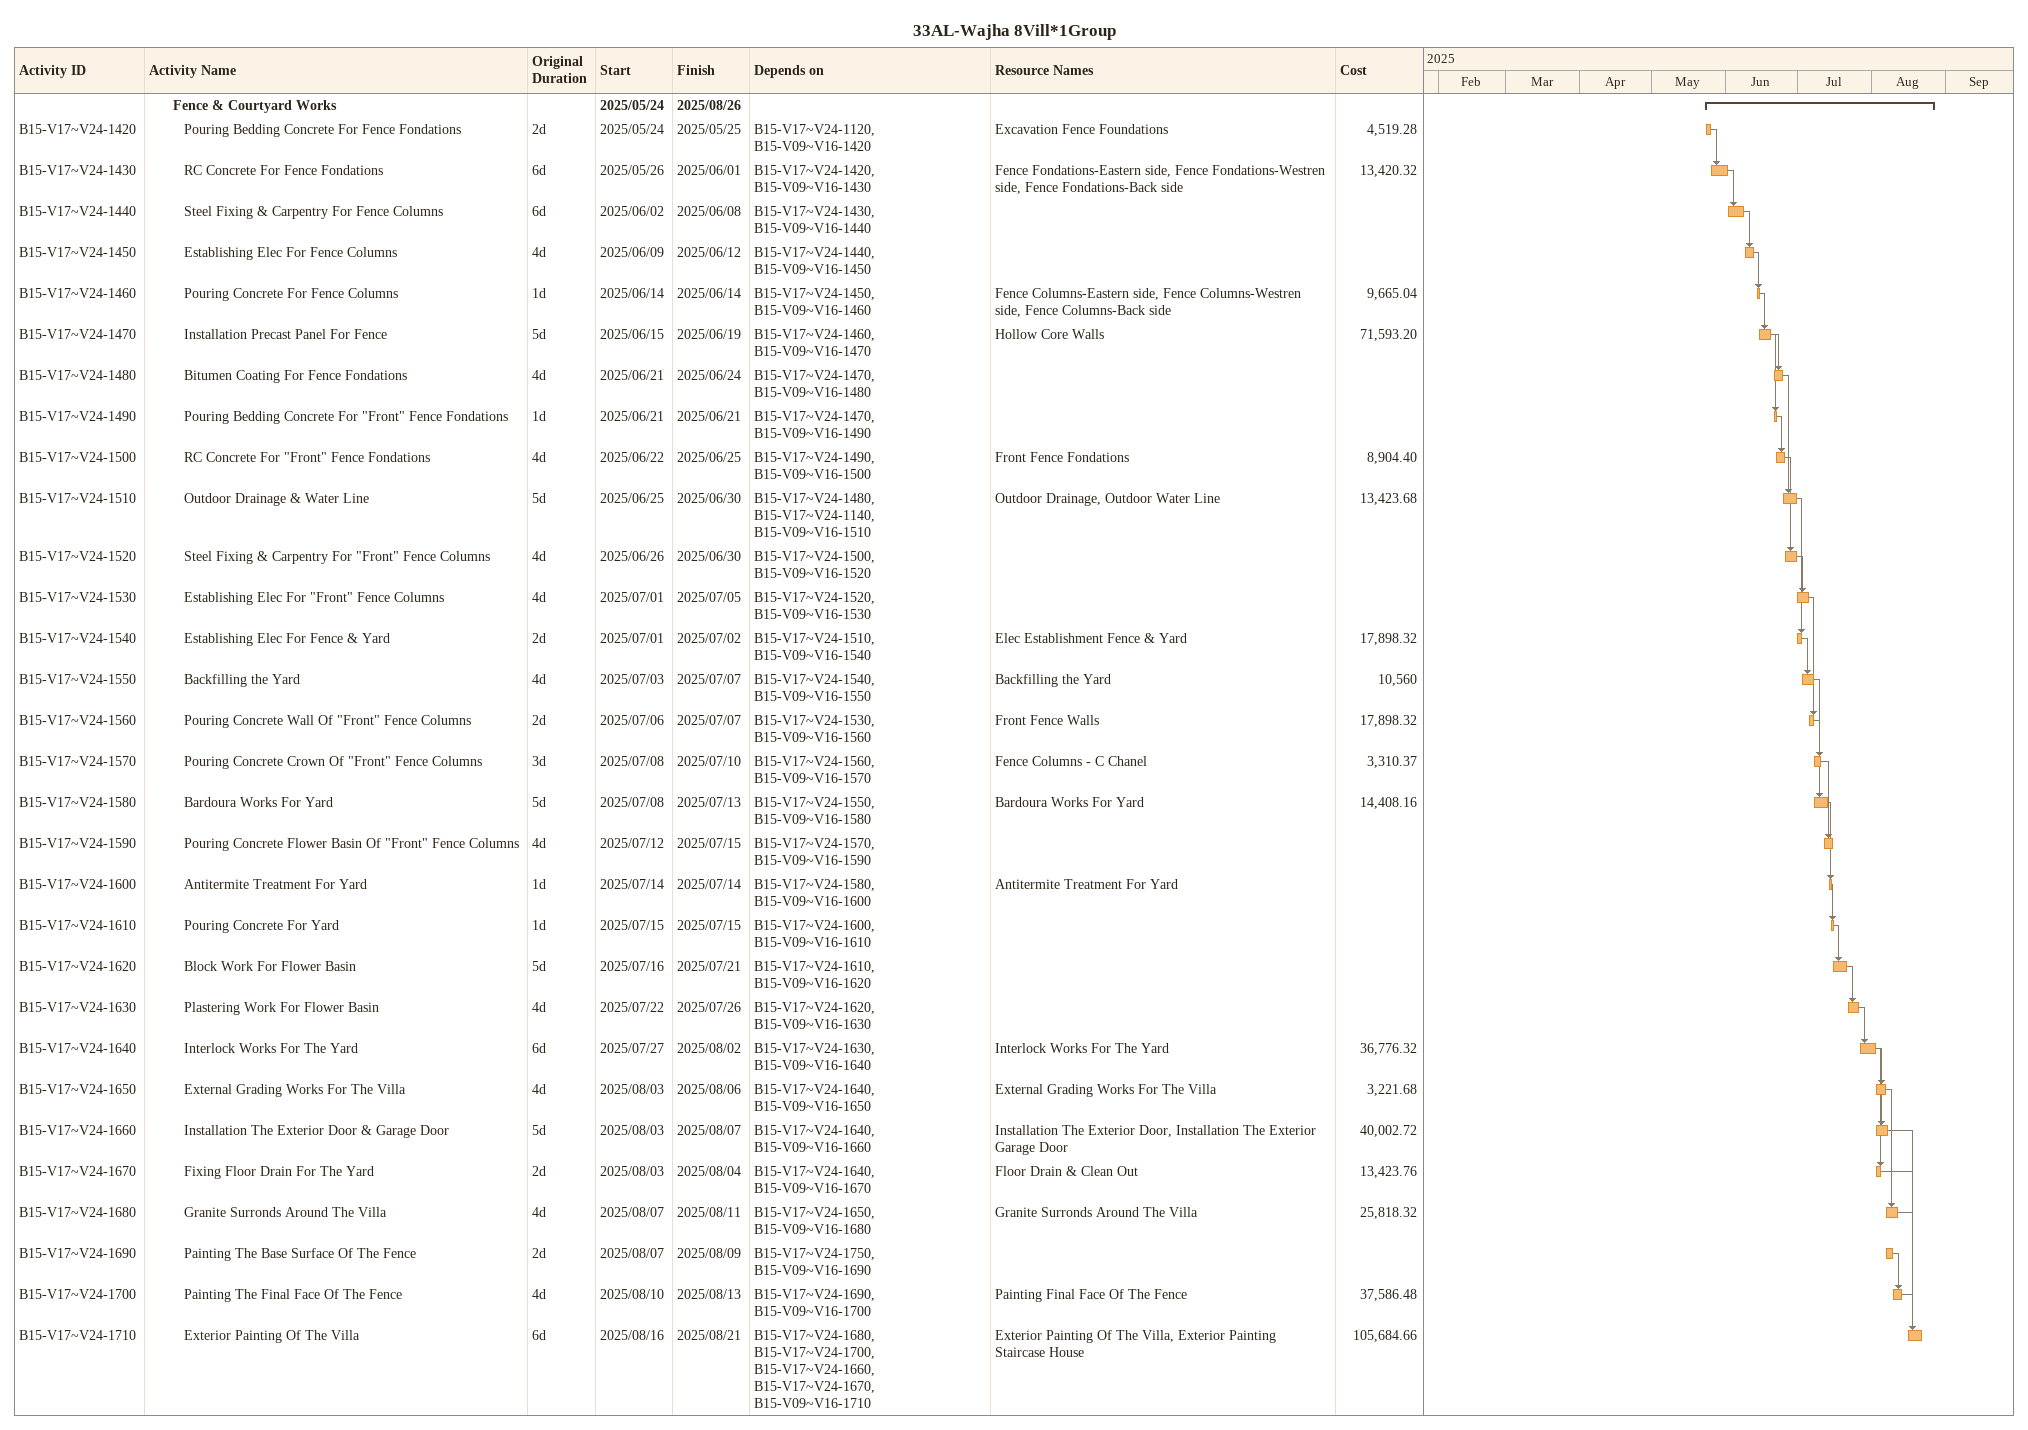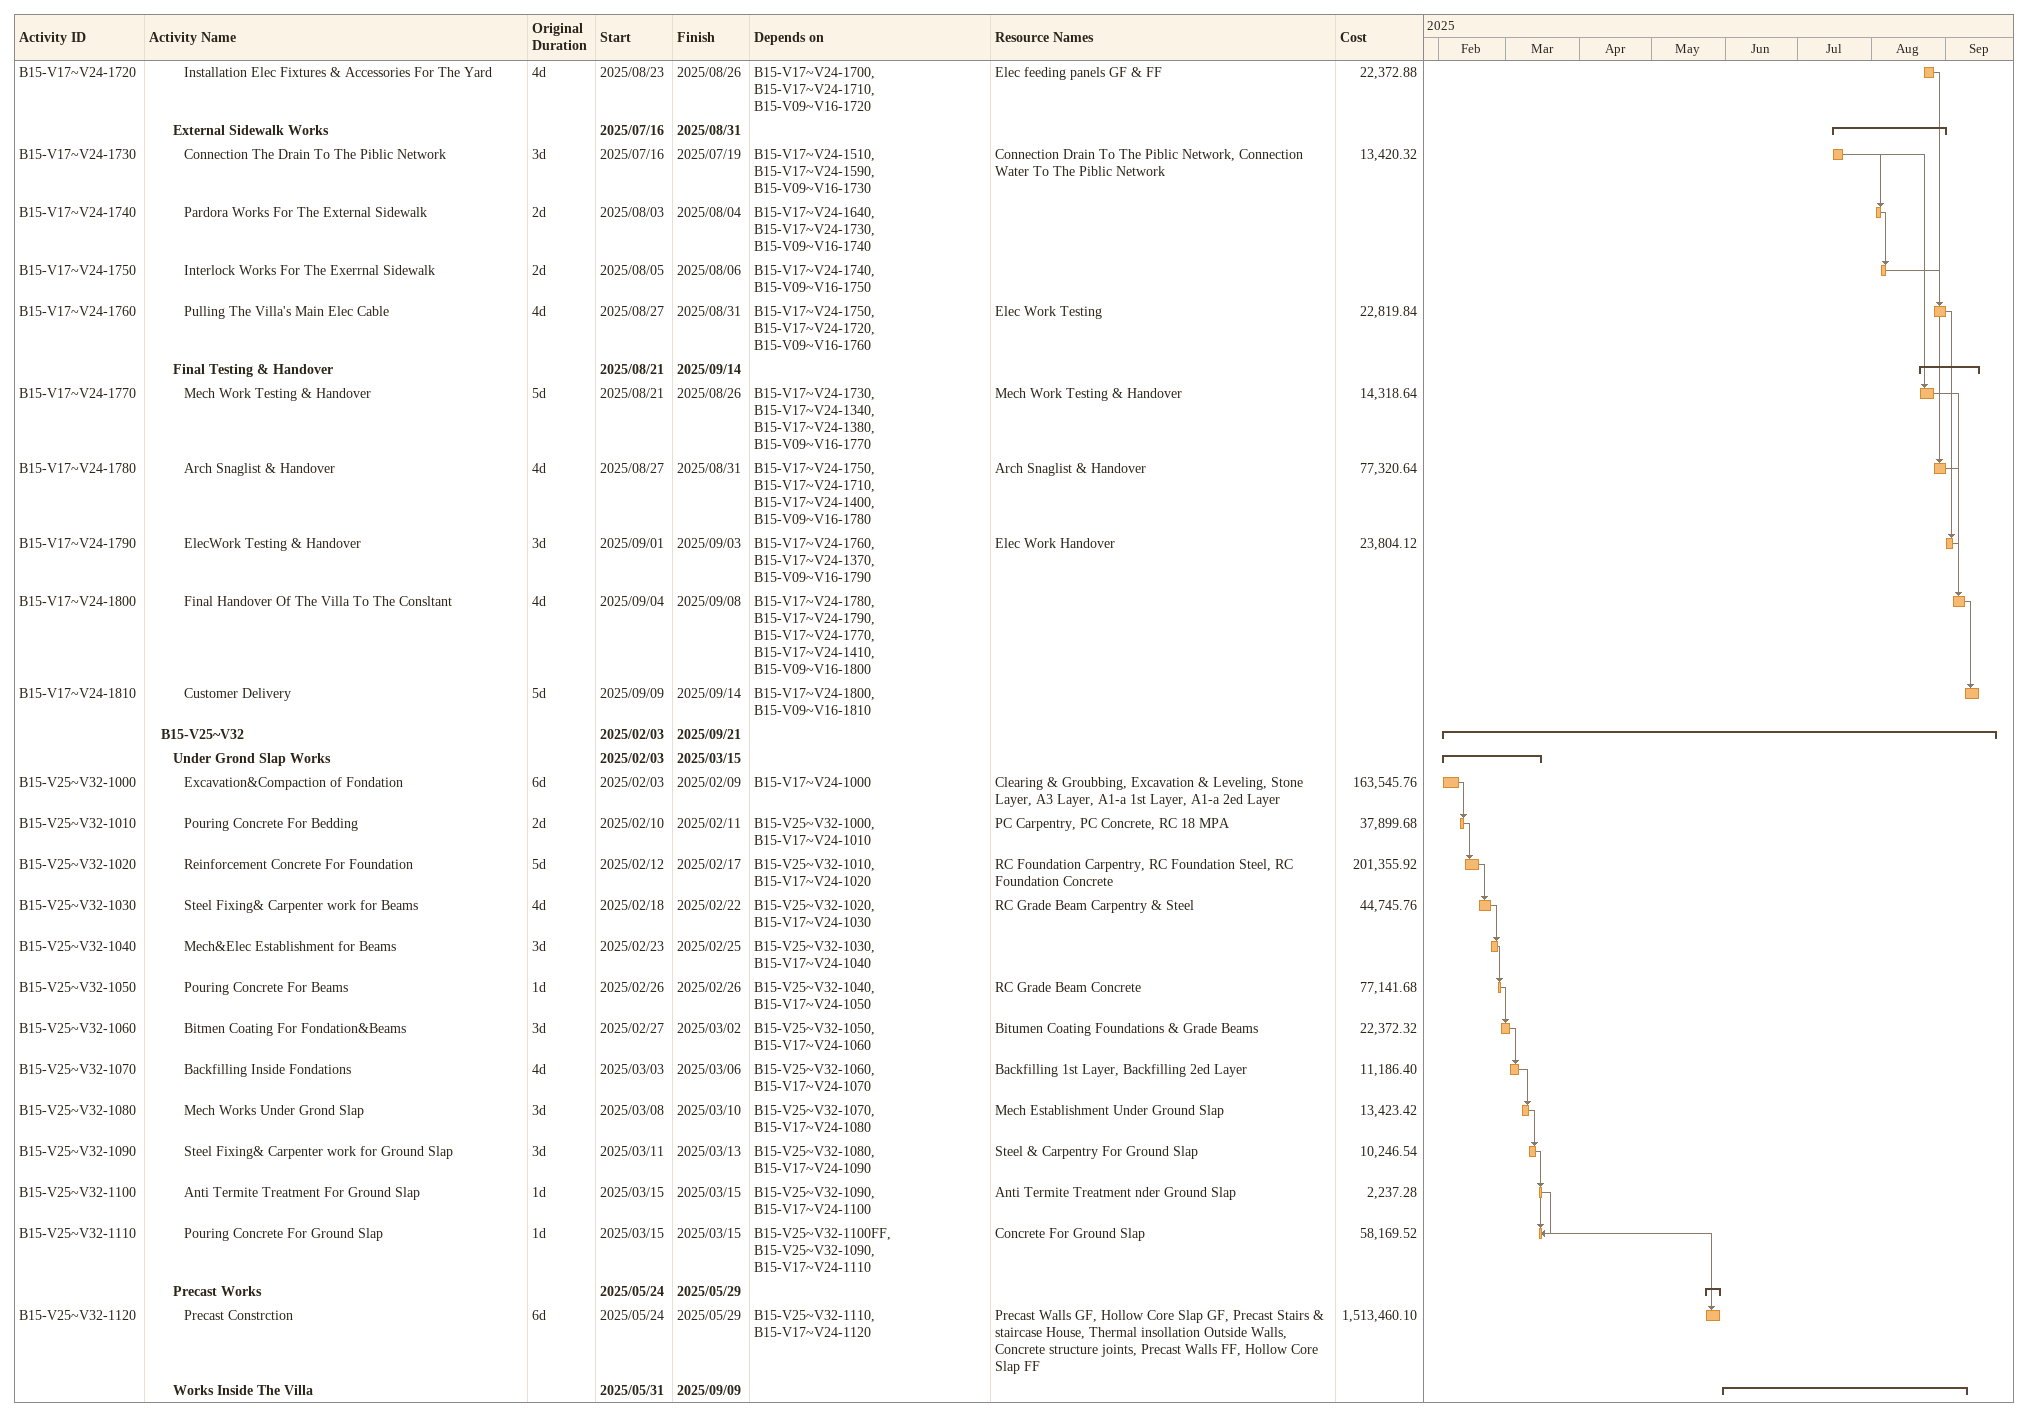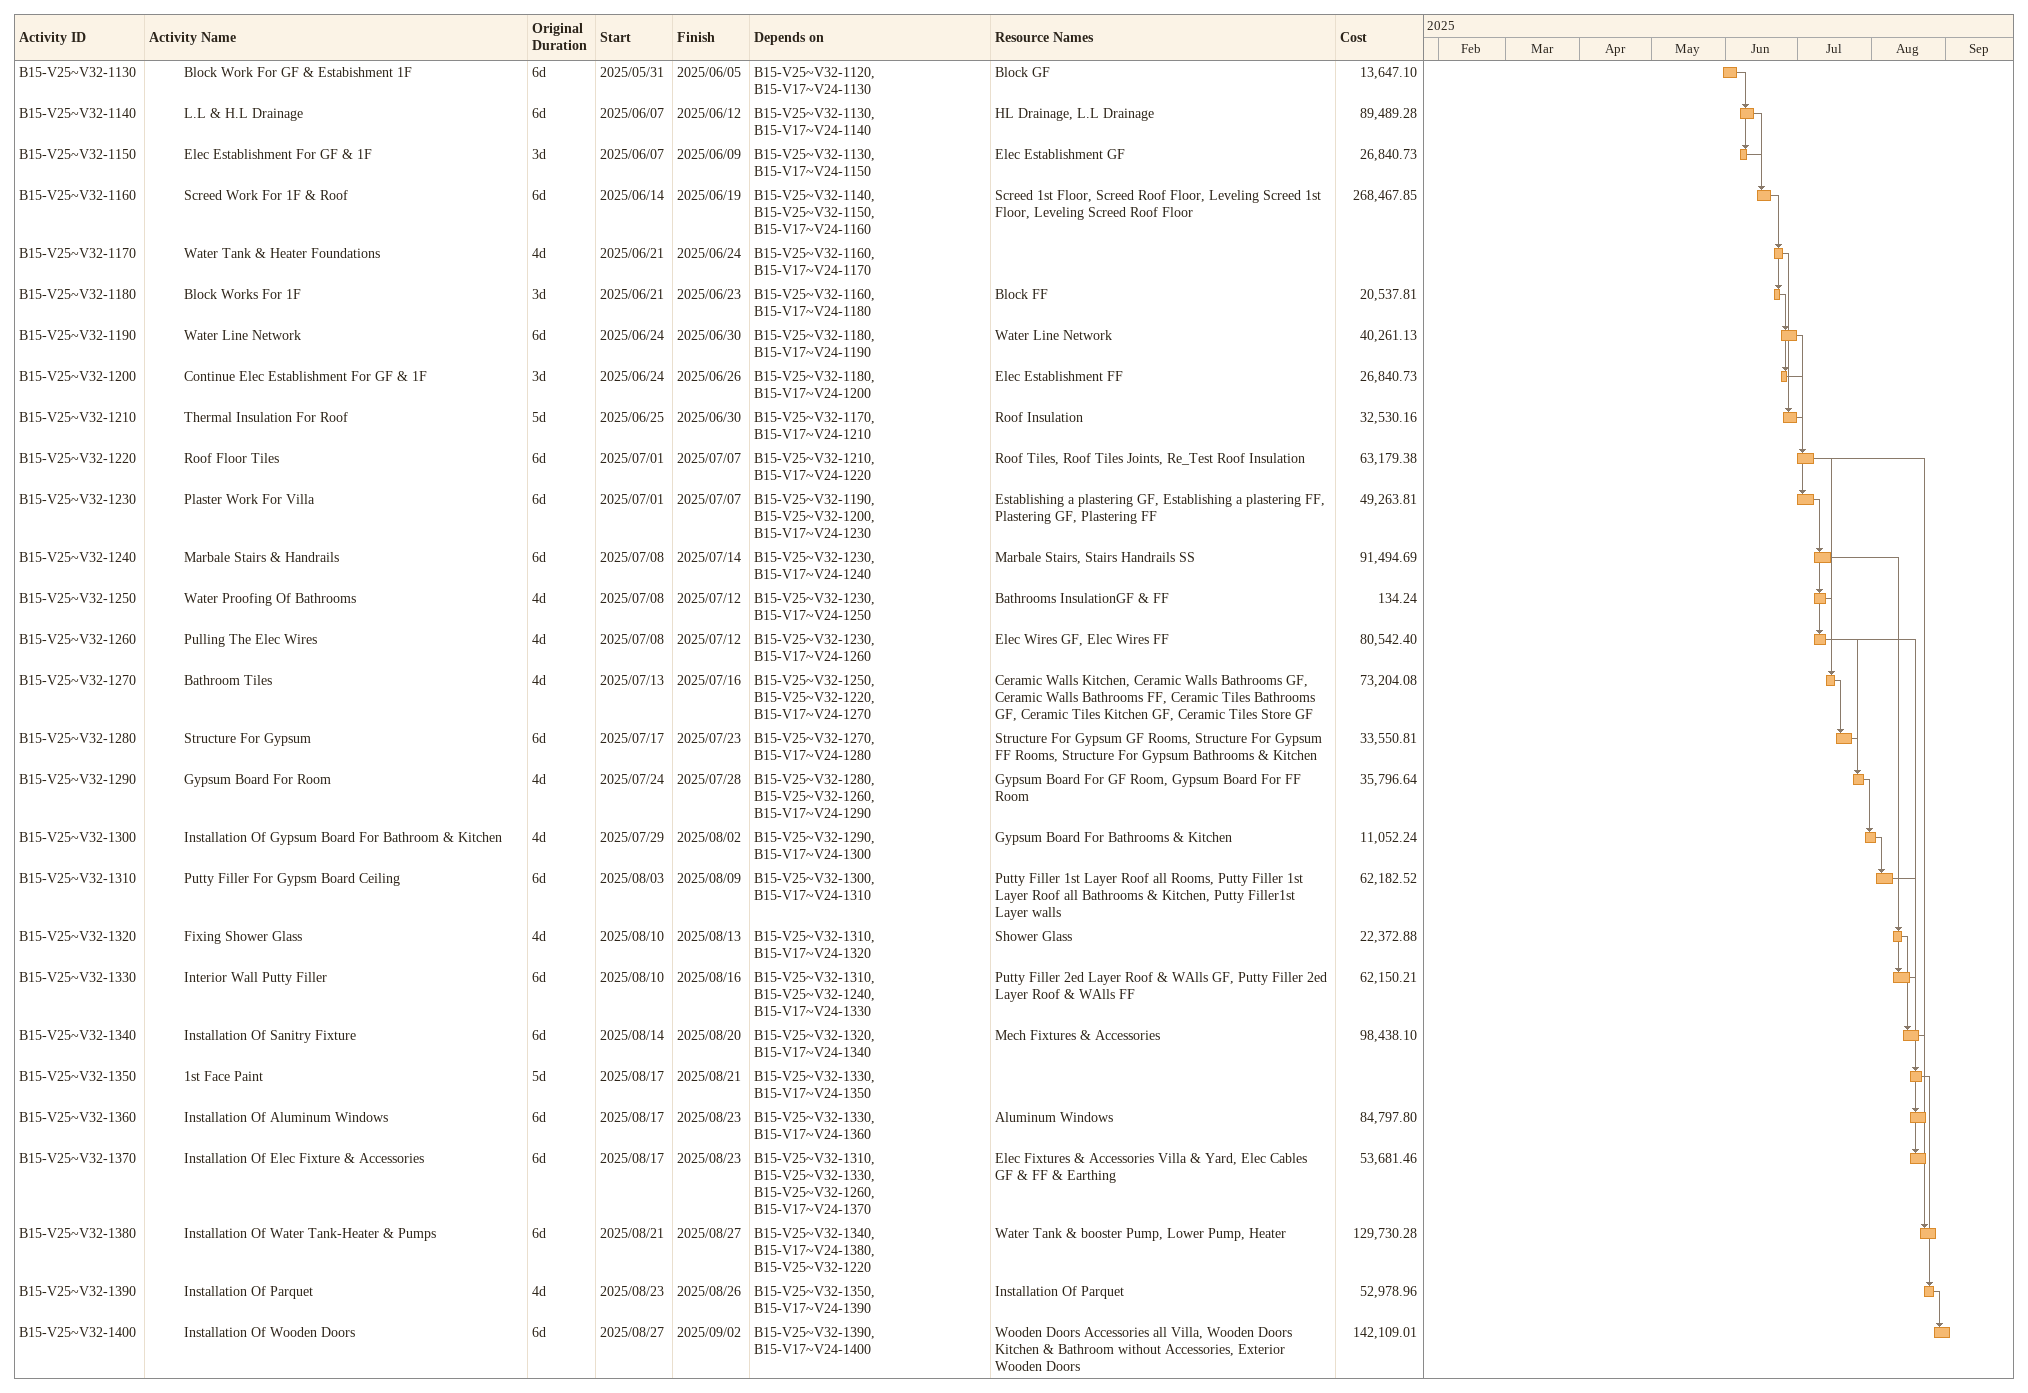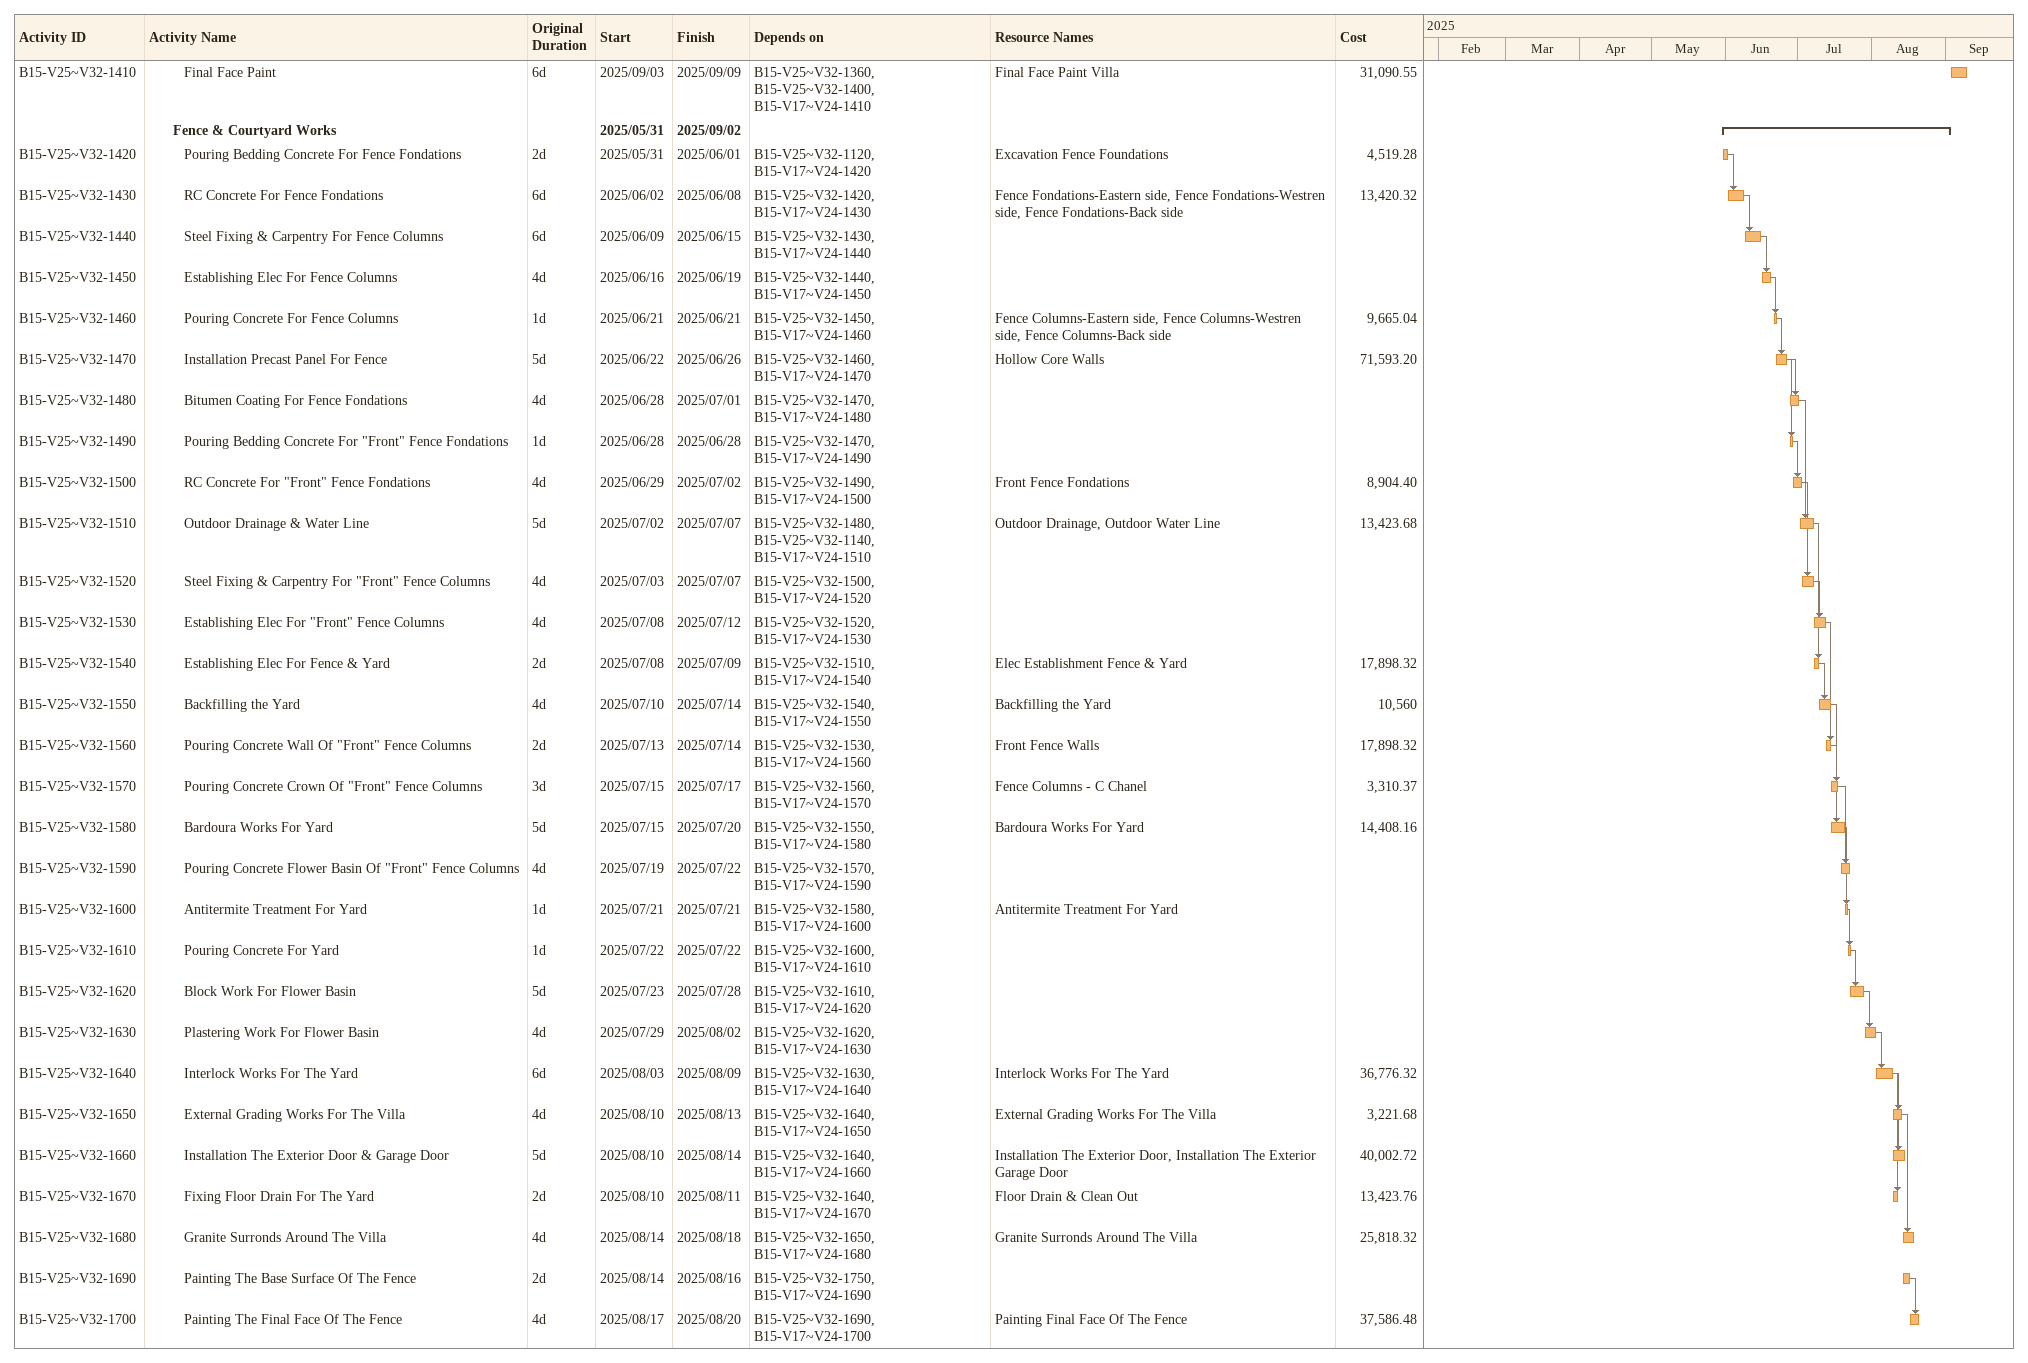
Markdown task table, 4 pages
33AL-Wajha 8Vill*1Group

| ID | Level | Task | Original duration | Start | Finish | Predecessors | Resources | Cost |
|---|---|---|---|---|---|---|---|---|
|  | 3 | **Fence & Courtyard Works** |  | 2025-05-24 | 2025-08-26 |  |  |  |
| B15-V17~V24-1420 | 4 | Pouring Bedding Concrete For Fence Fondations | 2d | 2025-05-24 | 2025-05-25 | B15-V17~V24-1120, B15-V09~V16-1420 | Excavation Fence Foundations | 4519.28 |
| B15-V17~V24-1430 | 4 | RC Concrete For Fence Fondations | 6d | 2025-05-26 | 2025-06-01 | B15-V17~V24-1420, B15-V09~V16-1430 | Fence Fondations-Eastern side, Fence Fondations-Westren side, Fence Fondations-Back side | 13420.32 |
| B15-V17~V24-1440 | 4 | Steel Fixing & Carpentry For Fence Columns | 6d | 2025-06-02 | 2025-06-08 | B15-V17~V24-1430, B15-V09~V16-1440 |  |  |
| B15-V17~V24-1450 | 4 | Establishing Elec For Fence Columns | 4d | 2025-06-09 | 2025-06-12 | B15-V17~V24-1440, B15-V09~V16-1450 |  |  |
| B15-V17~V24-1460 | 4 | Pouring Concrete For Fence Columns | 1d | 2025-06-14 | 2025-06-14 | B15-V17~V24-1450, B15-V09~V16-1460 | Fence Columns-Eastern side, Fence Columns-Westren side, Fence Columns-Back side | 9665.04 |
| B15-V17~V24-1470 | 4 | Installation Precast Panel For Fence | 5d | 2025-06-15 | 2025-06-19 | B15-V17~V24-1460, B15-V09~V16-1470 | Hollow Core Walls | 71593.20 |
| B15-V17~V24-1480 | 4 | Bitumen Coating For Fence Fondations | 4d | 2025-06-21 | 2025-06-24 | B15-V17~V24-1470, B15-V09~V16-1480 |  |  |
| B15-V17~V24-1490 | 4 | Pouring Bedding Concrete For "Front" Fence Fondations | 1d | 2025-06-21 | 2025-06-21 | B15-V17~V24-1470, B15-V09~V16-1490 |  |  |
| B15-V17~V24-1500 | 4 | RC Concrete For "Front" Fence Fondations | 4d | 2025-06-22 | 2025-06-25 | B15-V17~V24-1490, B15-V09~V16-1500 | Front Fence Fondations | 8904.40 |
| B15-V17~V24-1510 | 4 | Outdoor Drainage & Water Line | 5d | 2025-06-25 | 2025-06-30 | B15-V17~V24-1480, B15-V17~V24-1140, B15-V09~V16-1510 | Outdoor Drainage, Outdoor Water Line | 13423.68 |
| B15-V17~V24-1520 | 4 | Steel Fixing & Carpentry For "Front" Fence Columns | 4d | 2025-06-26 | 2025-06-30 | B15-V17~V24-1500, B15-V09~V16-1520 |  |  |
| B15-V17~V24-1530 | 4 | Establishing Elec For "Front" Fence Columns | 4d | 2025-07-01 | 2025-07-05 | B15-V17~V24-1520, B15-V09~V16-1530 |  |  |
| B15-V17~V24-1540 | 4 | Establishing Elec For Fence & Yard | 2d | 2025-07-01 | 2025-07-02 | B15-V17~V24-1510, B15-V09~V16-1540 | Elec Establishment Fence & Yard | 17898.32 |
| B15-V17~V24-1550 | 4 | Backfilling the Yard | 4d | 2025-07-03 | 2025-07-07 | B15-V17~V24-1540, B15-V09~V16-1550 | Backfilling the Yard | 10560 |
| B15-V17~V24-1560 | 4 | Pouring Concrete Wall Of "Front" Fence Columns | 2d | 2025-07-06 | 2025-07-07 | B15-V17~V24-1530, B15-V09~V16-1560 | Front Fence Walls | 17898.32 |
| B15-V17~V24-1570 | 4 | Pouring Concrete Crown Of "Front" Fence Columns | 3d | 2025-07-08 | 2025-07-10 | B15-V17~V24-1560, B15-V09~V16-1570 | Fence Columns - C Chanel | 3310.37 |
| B15-V17~V24-1580 | 4 | Bardoura Works For Yard | 5d | 2025-07-08 | 2025-07-13 | B15-V17~V24-1550, B15-V09~V16-1580 | Bardoura Works For Yard | 14408.16 |
| B15-V17~V24-1590 | 4 | Pouring Concrete Flower Basin Of "Front" Fence Columns | 4d | 2025-07-12 | 2025-07-15 | B15-V17~V24-1570, B15-V09~V16-1590 |  |  |
| B15-V17~V24-1600 | 4 | Antitermite Treatment For Yard | 1d | 2025-07-14 | 2025-07-14 | B15-V17~V24-1580, B15-V09~V16-1600 | Antitermite Treatment For Yard |  |
| B15-V17~V24-1610 | 4 | Pouring Concrete For Yard | 1d | 2025-07-15 | 2025-07-15 | B15-V17~V24-1600, B15-V09~V16-1610 |  |  |
| B15-V17~V24-1620 | 4 | Block Work For Flower Basin | 5d | 2025-07-16 | 2025-07-21 | B15-V17~V24-1610, B15-V09~V16-1620 |  |  |
| B15-V17~V24-1630 | 4 | Plastering Work For Flower Basin | 4d | 2025-07-22 | 2025-07-26 | B15-V17~V24-1620, B15-V09~V16-1630 |  |  |
| B15-V17~V24-1640 | 4 | Interlock Works For The Yard | 6d | 2025-07-27 | 2025-08-02 | B15-V17~V24-1630, B15-V09~V16-1640 | Interlock Works For The Yard | 36776.32 |
| B15-V17~V24-1650 | 4 | External Grading Works For The Villa | 4d | 2025-08-03 | 2025-08-06 | B15-V17~V24-1640, B15-V09~V16-1650 | External Grading Works For The Villa | 3221.68 |
| B15-V17~V24-1660 | 4 | Installation The Exterior Door & Garage Door | 5d | 2025-08-03 | 2025-08-07 | B15-V17~V24-1640, B15-V09~V16-1660 | Installation The Exterior Door, Installation The Exterior Garage Door | 40002.72 |
| B15-V17~V24-1670 | 4 | Fixing Floor Drain For The Yard | 2d | 2025-08-03 | 2025-08-04 | B15-V17~V24-1640, B15-V09~V16-1670 | Floor Drain & Clean Out | 13423.76 |
| B15-V17~V24-1680 | 4 | Granite Surronds Around The Villa | 4d | 2025-08-07 | 2025-08-11 | B15-V17~V24-1650, B15-V09~V16-1680 | Granite Surronds Around The Villa | 25818.32 |
| B15-V17~V24-1690 | 4 | Painting The Base Surface Of The Fence | 2d | 2025-08-07 | 2025-08-09 | B15-V17~V24-1750, B15-V09~V16-1690 |  |  |
| B15-V17~V24-1700 | 4 | Painting The Final Face Of The Fence | 4d | 2025-08-10 | 2025-08-13 | B15-V17~V24-1690, B15-V09~V16-1700 | Painting Final Face Of The Fence | 37586.48 |
| B15-V17~V24-1710 | 4 | Exterior Painting Of The Villa | 6d | 2025-08-16 | 2025-08-21 | B15-V17~V24-1680, B15-V17~V24-1700, B15-V17~V24-1660, B15-V17~V24-1670, B15-V09~V16-1710 | Exterior Painting Of The Villa, Exterior Painting Staircase House | 105684.66 |
| B15-V17~V24-1720 | 4 | Installation Elec Fixtures & Accessories For The Yard | 4d | 2025-08-23 | 2025-08-26 | B15-V17~V24-1700, B15-V17~V24-1710, B15-V09~V16-1720 | Elec feeding panels GF & FF | 22372.88 |
|  | 3 | **External Sidewalk Works** |  | 2025-07-16 | 2025-08-31 |  |  |  |
| B15-V17~V24-1730 | 4 | Connection The Drain To The Piblic Network | 3d | 2025-07-16 | 2025-07-19 | B15-V17~V24-1510, B15-V17~V24-1590, B15-V09~V16-1730 | Connection Drain To The Piblic Network, Connection Water To The Piblic Network | 13420.32 |
| B15-V17~V24-1740 | 4 | Pardora Works For The External Sidewalk | 2d | 2025-08-03 | 2025-08-04 | B15-V17~V24-1640, B15-V17~V24-1730, B15-V09~V16-1740 |  |  |
| B15-V17~V24-1750 | 4 | Interlock Works For The Exerrnal Sidewalk | 2d | 2025-08-05 | 2025-08-06 | B15-V17~V24-1740, B15-V09~V16-1750 |  |  |
| B15-V17~V24-1760 | 4 | Pulling The Villa's Main Elec Cable | 4d | 2025-08-27 | 2025-08-31 | B15-V17~V24-1750, B15-V17~V24-1720, B15-V09~V16-1760 | Elec Work Testing | 22819.84 |
|  | 3 | **Final Testing & Handover** |  | 2025-08-21 | 2025-09-14 |  |  |  |
| B15-V17~V24-1770 | 4 | Mech Work Testing & Handover | 5d | 2025-08-21 | 2025-08-26 | B15-V17~V24-1730, B15-V17~V24-1340, B15-V17~V24-1380, B15-V09~V16-1770 | Mech Work Testing & Handover | 14318.64 |
| B15-V17~V24-1780 | 4 | Arch Snaglist & Handover | 4d | 2025-08-27 | 2025-08-31 | B15-V17~V24-1750, B15-V17~V24-1710, B15-V17~V24-1400, B15-V09~V16-1780 | Arch Snaglist & Handover | 77320.64 |
| B15-V17~V24-1790 | 4 | ElecWork Testing & Handover | 3d | 2025-09-01 | 2025-09-03 | B15-V17~V24-1760, B15-V17~V24-1370, B15-V09~V16-1790 | Elec Work Handover | 23804.12 |
| B15-V17~V24-1800 | 4 | Final Handover Of The Villa To The Consltant | 4d | 2025-09-04 | 2025-09-08 | B15-V17~V24-1780, B15-V17~V24-1790, B15-V17~V24-1770, B15-V17~V24-1410, B15-V09~V16-1800 |  |  |
| B15-V17~V24-1810 | 4 | Customer Delivery | 5d | 2025-09-09 | 2025-09-14 | B15-V17~V24-1800, B15-V09~V16-1810 |  |  |
|  | 2 | **B15-V25~V32** |  | 2025-02-03 | 2025-09-21 |  |  |  |
|  | 3 | **Under Grond Slap Works** |  | 2025-02-03 | 2025-03-15 |  |  |  |
| B15-V25~V32-1000 | 4 | Excavation&Compaction of Fondation | 6d | 2025-02-03 | 2025-02-09 | B15-V17~V24-1000 | Clearing & Groubbing, Excavation & Leveling, Stone Layer, A3 Layer, A1-a 1st Layer, A1-a 2ed Layer | 163545.76 |
| B15-V25~V32-1010 | 4 | Pouring Concrete For Bedding | 2d | 2025-02-10 | 2025-02-11 | B15-V25~V32-1000, B15-V17~V24-1010 | PC Carpentry, PC Concrete, RC 18 MPA | 37899.68 |
| B15-V25~V32-1020 | 4 | Reinforcement Concrete For Foundation | 5d | 2025-02-12 | 2025-02-17 | B15-V25~V32-1010, B15-V17~V24-1020 | RC Foundation Carpentry, RC Foundation Steel, RC Foundation Concrete | 201355.92 |
| B15-V25~V32-1030 | 4 | Steel Fixing& Carpenter work for Beams | 4d | 2025-02-18 | 2025-02-22 | B15-V25~V32-1020, B15-V17~V24-1030 | RC Grade Beam Carpentry & Steel | 44745.76 |
| B15-V25~V32-1040 | 4 | Mech&Elec Establishment for Beams | 3d | 2025-02-23 | 2025-02-25 | B15-V25~V32-1030, B15-V17~V24-1040 |  |  |
| B15-V25~V32-1050 | 4 | Pouring Concrete For Beams | 1d | 2025-02-26 | 2025-02-26 | B15-V25~V32-1040, B15-V17~V24-1050 | RC Grade Beam Concrete | 77141.68 |
| B15-V25~V32-1060 | 4 | Bitmen Coating For Fondation&Beams | 3d | 2025-02-27 | 2025-03-02 | B15-V25~V32-1050, B15-V17~V24-1060 | Bitumen Coating Foundations & Grade Beams | 22372.32 |
| B15-V25~V32-1070 | 4 | Backfilling Inside Fondations | 4d | 2025-03-03 | 2025-03-06 | B15-V25~V32-1060, B15-V17~V24-1070 | Backfilling 1st Layer, Backfilling 2ed Layer | 11186.40 |
| B15-V25~V32-1080 | 4 | Mech Works Under Grond Slap | 3d | 2025-03-08 | 2025-03-10 | B15-V25~V32-1070, B15-V17~V24-1080 | Mech Establishment Under Ground Slap | 13423.42 |
| B15-V25~V32-1090 | 4 | Steel Fixing& Carpenter work for Ground Slap | 3d | 2025-03-11 | 2025-03-13 | B15-V25~V32-1080, B15-V17~V24-1090 | Steel & Carpentry For Ground Slap | 10246.54 |
| B15-V25~V32-1100 | 4 | Anti Termite Treatment For Ground Slap | 1d | 2025-03-15 | 2025-03-15 | B15-V25~V32-1090, B15-V17~V24-1100 | Anti Termite Treatment nder Ground Slap | 2237.28 |
| B15-V25~V32-1110 | 4 | Pouring Concrete For Ground Slap | 1d | 2025-03-15 | 2025-03-15 | B15-V25~V32-1100FF, B15-V25~V32-1090, B15-V17~V24-1110 | Concrete For Ground Slap | 58169.52 |
|  | 3 | **Precast Works** |  | 2025-05-24 | 2025-05-29 |  |  |  |
| B15-V25~V32-1120 | 4 | Precast Constrction | 6d | 2025-05-24 | 2025-05-29 | B15-V25~V32-1110, B15-V17~V24-1120 | Precast Walls GF, Hollow Core Slap GF, Precast Stairs & staircase House, Thermal insollation Outside Walls, Concrete structure joints, Precast Walls FF, Hollow Core Slap FF | 1513460.10 |
|  | 3 | **Works Inside The Villa** |  | 2025-05-31 | 2025-09-09 |  |  |  |
| B15-V25~V32-1130 | 4 | Block Work For GF & Estabishment 1F | 6d | 2025-05-31 | 2025-06-05 | B15-V25~V32-1120, B15-V17~V24-1130 | Block GF | 13647.10 |
| B15-V25~V32-1140 | 4 | L.L & H.L Drainage | 6d | 2025-06-07 | 2025-06-12 | B15-V25~V32-1130, B15-V17~V24-1140 | HL Drainage, L.L Drainage | 89489.28 |
| B15-V25~V32-1150 | 4 | Elec Establishment For GF & 1F | 3d | 2025-06-07 | 2025-06-09 | B15-V25~V32-1130, B15-V17~V24-1150 | Elec Establishment GF | 26840.73 |
| B15-V25~V32-1160 | 4 | Screed Work For 1F & Roof | 6d | 2025-06-14 | 2025-06-19 | B15-V25~V32-1140, B15-V25~V32-1150, B15-V17~V24-1160 | Screed 1st Floor, Screed Roof Floor, Leveling Screed 1st Floor, Leveling Screed Roof Floor | 268467.85 |
| B15-V25~V32-1170 | 4 | Water Tank & Heater Foundations | 4d | 2025-06-21 | 2025-06-24 | B15-V25~V32-1160, B15-V17~V24-1170 |  |  |
| B15-V25~V32-1180 | 4 | Block Works For 1F | 3d | 2025-06-21 | 2025-06-23 | B15-V25~V32-1160, B15-V17~V24-1180 | Block FF | 20537.81 |
| B15-V25~V32-1190 | 4 | Water Line Network | 6d | 2025-06-24 | 2025-06-30 | B15-V25~V32-1180, B15-V17~V24-1190 | Water Line Network | 40261.13 |
| B15-V25~V32-1200 | 4 | Continue Elec Establishment For GF & 1F | 3d | 2025-06-24 | 2025-06-26 | B15-V25~V32-1180, B15-V17~V24-1200 | Elec Establishment FF | 26840.73 |
| B15-V25~V32-1210 | 4 | Thermal Insulation For Roof | 5d | 2025-06-25 | 2025-06-30 | B15-V25~V32-1170, B15-V17~V24-1210 | Roof Insulation | 32530.16 |
| B15-V25~V32-1220 | 4 | Roof Floor Tiles | 6d | 2025-07-01 | 2025-07-07 | B15-V25~V32-1210, B15-V17~V24-1220 | Roof Tiles, Roof Tiles Joints, Re_Test Roof Insulation | 63179.38 |
| B15-V25~V32-1230 | 4 | Plaster Work For Villa | 6d | 2025-07-01 | 2025-07-07 | B15-V25~V32-1190, B15-V25~V32-1200, B15-V17~V24-1230 | Establishing a plastering GF, Establishing a plastering FF, Plastering GF, Plastering FF | 49263.81 |
| B15-V25~V32-1240 | 4 | Marbale Stairs & Handrails | 6d | 2025-07-08 | 2025-07-14 | B15-V25~V32-1230, B15-V17~V24-1240 | Marbale Stairs, Stairs Handrails SS | 91494.69 |
| B15-V25~V32-1250 | 4 | Water Proofing Of Bathrooms | 4d | 2025-07-08 | 2025-07-12 | B15-V25~V32-1230, B15-V17~V24-1250 | Bathrooms InsulationGF & FF | 134.24 |
| B15-V25~V32-1260 | 4 | Pulling The Elec Wires | 4d | 2025-07-08 | 2025-07-12 | B15-V25~V32-1230, B15-V17~V24-1260 | Elec Wires GF, Elec Wires FF | 80542.40 |
| B15-V25~V32-1270 | 4 | Bathroom Tiles | 4d | 2025-07-13 | 2025-07-16 | B15-V25~V32-1250, B15-V25~V32-1220, B15-V17~V24-1270 | Ceramic Walls Kitchen, Ceramic Walls Bathrooms GF, Ceramic Walls Bathrooms FF, Ceramic Tiles Bathrooms GF, Ceramic Tiles Kitchen GF, Ceramic Tiles Store GF | 73204.08 |
| B15-V25~V32-1280 | 4 | Structure For Gypsum | 6d | 2025-07-17 | 2025-07-23 | B15-V25~V32-1270, B15-V17~V24-1280 | Structure For Gypsum GF Rooms, Structure For Gypsum FF Rooms, Structure For Gypsum Bathrooms & Kitchen | 33550.81 |
| B15-V25~V32-1290 | 4 | Gypsum Board For Room | 4d | 2025-07-24 | 2025-07-28 | B15-V25~V32-1280, B15-V25~V32-1260, B15-V17~V24-1290 | Gypsum Board For GF Room, Gypsum Board For FF Room | 35796.64 |
| B15-V25~V32-1300 | 4 | Installation Of Gypsum Board For Bathroom & Kitchen | 4d | 2025-07-29 | 2025-08-02 | B15-V25~V32-1290, B15-V17~V24-1300 | Gypsum Board For Bathrooms & Kitchen | 11052.24 |
| B15-V25~V32-1310 | 4 | Putty Filler For Gypsm Board Ceiling | 6d | 2025-08-03 | 2025-08-09 | B15-V25~V32-1300, B15-V17~V24-1310 | Putty Filler 1st Layer Roof all Rooms, Putty Filler 1st Layer Roof all Bathrooms & Kitchen, Putty Filler1st Layer walls | 62182.52 |
| B15-V25~V32-1320 | 4 | Fixing Shower Glass | 4d | 2025-08-10 | 2025-08-13 | B15-V25~V32-1310, B15-V17~V24-1320 | Shower Glass | 22372.88 |
| B15-V25~V32-1330 | 4 | Interior Wall Putty Filler | 6d | 2025-08-10 | 2025-08-16 | B15-V25~V32-1310, B15-V25~V32-1240, B15-V17~V24-1330 | Putty Filler 2ed Layer Roof & WAlls GF, Putty Filler 2ed Layer Roof & WAlls FF | 62150.21 |
| B15-V25~V32-1340 | 4 | Installation Of Sanitry Fixture | 6d | 2025-08-14 | 2025-08-20 | B15-V25~V32-1320, B15-V17~V24-1340 | Mech Fixtures & Accessories | 98438.10 |
| B15-V25~V32-1350 | 4 | 1st Face Paint | 5d | 2025-08-17 | 2025-08-21 | B15-V25~V32-1330, B15-V17~V24-1350 |  |  |
| B15-V25~V32-1360 | 4 | Installation Of Aluminum Windows | 6d | 2025-08-17 | 2025-08-23 | B15-V25~V32-1330, B15-V17~V24-1360 | Aluminum Windows | 84797.80 |
| B15-V25~V32-1370 | 4 | Installation Of Elec Fixture & Accessories | 6d | 2025-08-17 | 2025-08-23 | B15-V25~V32-1310, B15-V25~V32-1330, B15-V25~V32-1260, B15-V17~V24-1370 | Elec Fixtures & Accessories Villa & Yard, Elec Cables GF & FF & Earthing | 53681.46 |
| B15-V25~V32-1380 | 4 | Installation Of Water Tank-Heater & Pumps | 6d | 2025-08-21 | 2025-08-27 | B15-V25~V32-1340, B15-V17~V24-1380, B15-V25~V32-1220 | Water Tank & booster Pump, Lower Pump, Heater | 129730.28 |
| B15-V25~V32-1390 | 4 | Installation Of Parquet | 4d | 2025-08-23 | 2025-08-26 | B15-V25~V32-1350, B15-V17~V24-1390 | Installation Of Parquet | 52978.96 |
| B15-V25~V32-1400 | 4 | Installation Of Wooden Doors | 6d | 2025-08-27 | 2025-09-02 | B15-V25~V32-1390, B15-V17~V24-1400 | Wooden Doors Accessories all Villa, Wooden Doors Kitchen & Bathroom without Accessories, Exterior Wooden Doors | 142109.01 |
| B15-V25~V32-1410 | 4 | Final Face Paint | 6d | 2025-09-03 | 2025-09-09 | B15-V25~V32-1360, B15-V25~V32-1400, B15-V17~V24-1410 | Final Face Paint Villa | 31090.55 |
|  | 3 | **Fence & Courtyard Works** |  | 2025-05-31 | 2025-09-02 |  |  |  |
| B15-V25~V32-1420 | 4 | Pouring Bedding Concrete For Fence Fondations | 2d | 2025-05-31 | 2025-06-01 | B15-V25~V32-1120, B15-V17~V24-1420 | Excavation Fence Foundations | 4519.28 |
| B15-V25~V32-1430 | 4 | RC Concrete For Fence Fondations | 6d | 2025-06-02 | 2025-06-08 | B15-V25~V32-1420, B15-V17~V24-1430 | Fence Fondations-Eastern side, Fence Fondations-Westren side, Fence Fondations-Back side | 13420.32 |
| B15-V25~V32-1440 | 4 | Steel Fixing & Carpentry For Fence Columns | 6d | 2025-06-09 | 2025-06-15 | B15-V25~V32-1430, B15-V17~V24-1440 |  |  |
| B15-V25~V32-1450 | 4 | Establishing Elec For Fence Columns | 4d | 2025-06-16 | 2025-06-19 | B15-V25~V32-1440, B15-V17~V24-1450 |  |  |
| B15-V25~V32-1460 | 4 | Pouring Concrete For Fence Columns | 1d | 2025-06-21 | 2025-06-21 | B15-V25~V32-1450, B15-V17~V24-1460 | Fence Columns-Eastern side, Fence Columns-Westren side, Fence Columns-Back side | 9665.04 |
| B15-V25~V32-1470 | 4 | Installation Precast Panel For Fence | 5d | 2025-06-22 | 2025-06-26 | B15-V25~V32-1460, B15-V17~V24-1470 | Hollow Core Walls | 71593.20 |
| B15-V25~V32-1480 | 4 | Bitumen Coating For Fence Fondations | 4d | 2025-06-28 | 2025-07-01 | B15-V25~V32-1470, B15-V17~V24-1480 |  |  |
| B15-V25~V32-1490 | 4 | Pouring Bedding Concrete For "Front" Fence Fondations | 1d | 2025-06-28 | 2025-06-28 | B15-V25~V32-1470, B15-V17~V24-1490 |  |  |
| B15-V25~V32-1500 | 4 | RC Concrete For "Front" Fence Fondations | 4d | 2025-06-29 | 2025-07-02 | B15-V25~V32-1490, B15-V17~V24-1500 | Front Fence Fondations | 8904.40 |
| B15-V25~V32-1510 | 4 | Outdoor Drainage & Water Line | 5d | 2025-07-02 | 2025-07-07 | B15-V25~V32-1480, B15-V25~V32-1140, B15-V17~V24-1510 | Outdoor Drainage, Outdoor Water Line | 13423.68 |
| B15-V25~V32-1520 | 4 | Steel Fixing & Carpentry For "Front" Fence Columns | 4d | 2025-07-03 | 2025-07-07 | B15-V25~V32-1500, B15-V17~V24-1520 |  |  |
| B15-V25~V32-1530 | 4 | Establishing Elec For "Front" Fence Columns | 4d | 2025-07-08 | 2025-07-12 | B15-V25~V32-1520, B15-V17~V24-1530 |  |  |
| B15-V25~V32-1540 | 4 | Establishing Elec For Fence & Yard | 2d | 2025-07-08 | 2025-07-09 | B15-V25~V32-1510, B15-V17~V24-1540 | Elec Establishment Fence & Yard | 17898.32 |
| B15-V25~V32-1550 | 4 | Backfilling the Yard | 4d | 2025-07-10 | 2025-07-14 | B15-V25~V32-1540, B15-V17~V24-1550 | Backfilling the Yard | 10560 |
| B15-V25~V32-1560 | 4 | Pouring Concrete Wall Of "Front" Fence Columns | 2d | 2025-07-13 | 2025-07-14 | B15-V25~V32-1530, B15-V17~V24-1560 | Front Fence Walls | 17898.32 |
| B15-V25~V32-1570 | 4 | Pouring Concrete Crown Of "Front" Fence Columns | 3d | 2025-07-15 | 2025-07-17 | B15-V25~V32-1560, B15-V17~V24-1570 | Fence Columns - C Chanel | 3310.37 |
| B15-V25~V32-1580 | 4 | Bardoura Works For Yard | 5d | 2025-07-15 | 2025-07-20 | B15-V25~V32-1550, B15-V17~V24-1580 | Bardoura Works For Yard | 14408.16 |
| B15-V25~V32-1590 | 4 | Pouring Concrete Flower Basin Of "Front" Fence Columns | 4d | 2025-07-19 | 2025-07-22 | B15-V25~V32-1570, B15-V17~V24-1590 |  |  |
| B15-V25~V32-1600 | 4 | Antitermite Treatment For Yard | 1d | 2025-07-21 | 2025-07-21 | B15-V25~V32-1580, B15-V17~V24-1600 | Antitermite Treatment For Yard |  |
| B15-V25~V32-1610 | 4 | Pouring Concrete For Yard | 1d | 2025-07-22 | 2025-07-22 | B15-V25~V32-1600, B15-V17~V24-1610 |  |  |
| B15-V25~V32-1620 | 4 | Block Work For Flower Basin | 5d | 2025-07-23 | 2025-07-28 | B15-V25~V32-1610, B15-V17~V24-1620 |  |  |
| B15-V25~V32-1630 | 4 | Plastering Work For Flower Basin | 4d | 2025-07-29 | 2025-08-02 | B15-V25~V32-1620, B15-V17~V24-1630 |  |  |
| B15-V25~V32-1640 | 4 | Interlock Works For The Yard | 6d | 2025-08-03 | 2025-08-09 | B15-V25~V32-1630, B15-V17~V24-1640 | Interlock Works For The Yard | 36776.32 |
| B15-V25~V32-1650 | 4 | External Grading Works For The Villa | 4d | 2025-08-10 | 2025-08-13 | B15-V25~V32-1640, B15-V17~V24-1650 | External Grading Works For The Villa | 3221.68 |
| B15-V25~V32-1660 | 4 | Installation The Exterior Door & Garage Door | 5d | 2025-08-10 | 2025-08-14 | B15-V25~V32-1640, B15-V17~V24-1660 | Installation The Exterior Door, Installation The Exterior Garage Door | 40002.72 |
| B15-V25~V32-1670 | 4 | Fixing Floor Drain For The Yard | 2d | 2025-08-10 | 2025-08-11 | B15-V25~V32-1640, B15-V17~V24-1670 | Floor Drain & Clean Out | 13423.76 |
| B15-V25~V32-1680 | 4 | Granite Surronds Around The Villa | 4d | 2025-08-14 | 2025-08-18 | B15-V25~V32-1650, B15-V17~V24-1680 | Granite Surronds Around The Villa | 25818.32 |
| B15-V25~V32-1690 | 4 | Painting The Base Surface Of The Fence | 2d | 2025-08-14 | 2025-08-16 | B15-V25~V32-1750, B15-V17~V24-1690 |  |  |
| B15-V25~V32-1700 | 4 | Painting The Final Face Of The Fence | 4d | 2025-08-17 | 2025-08-20 | B15-V25~V32-1690, B15-V17~V24-1700 | Painting Final Face Of The Fence | 37586.48 |
